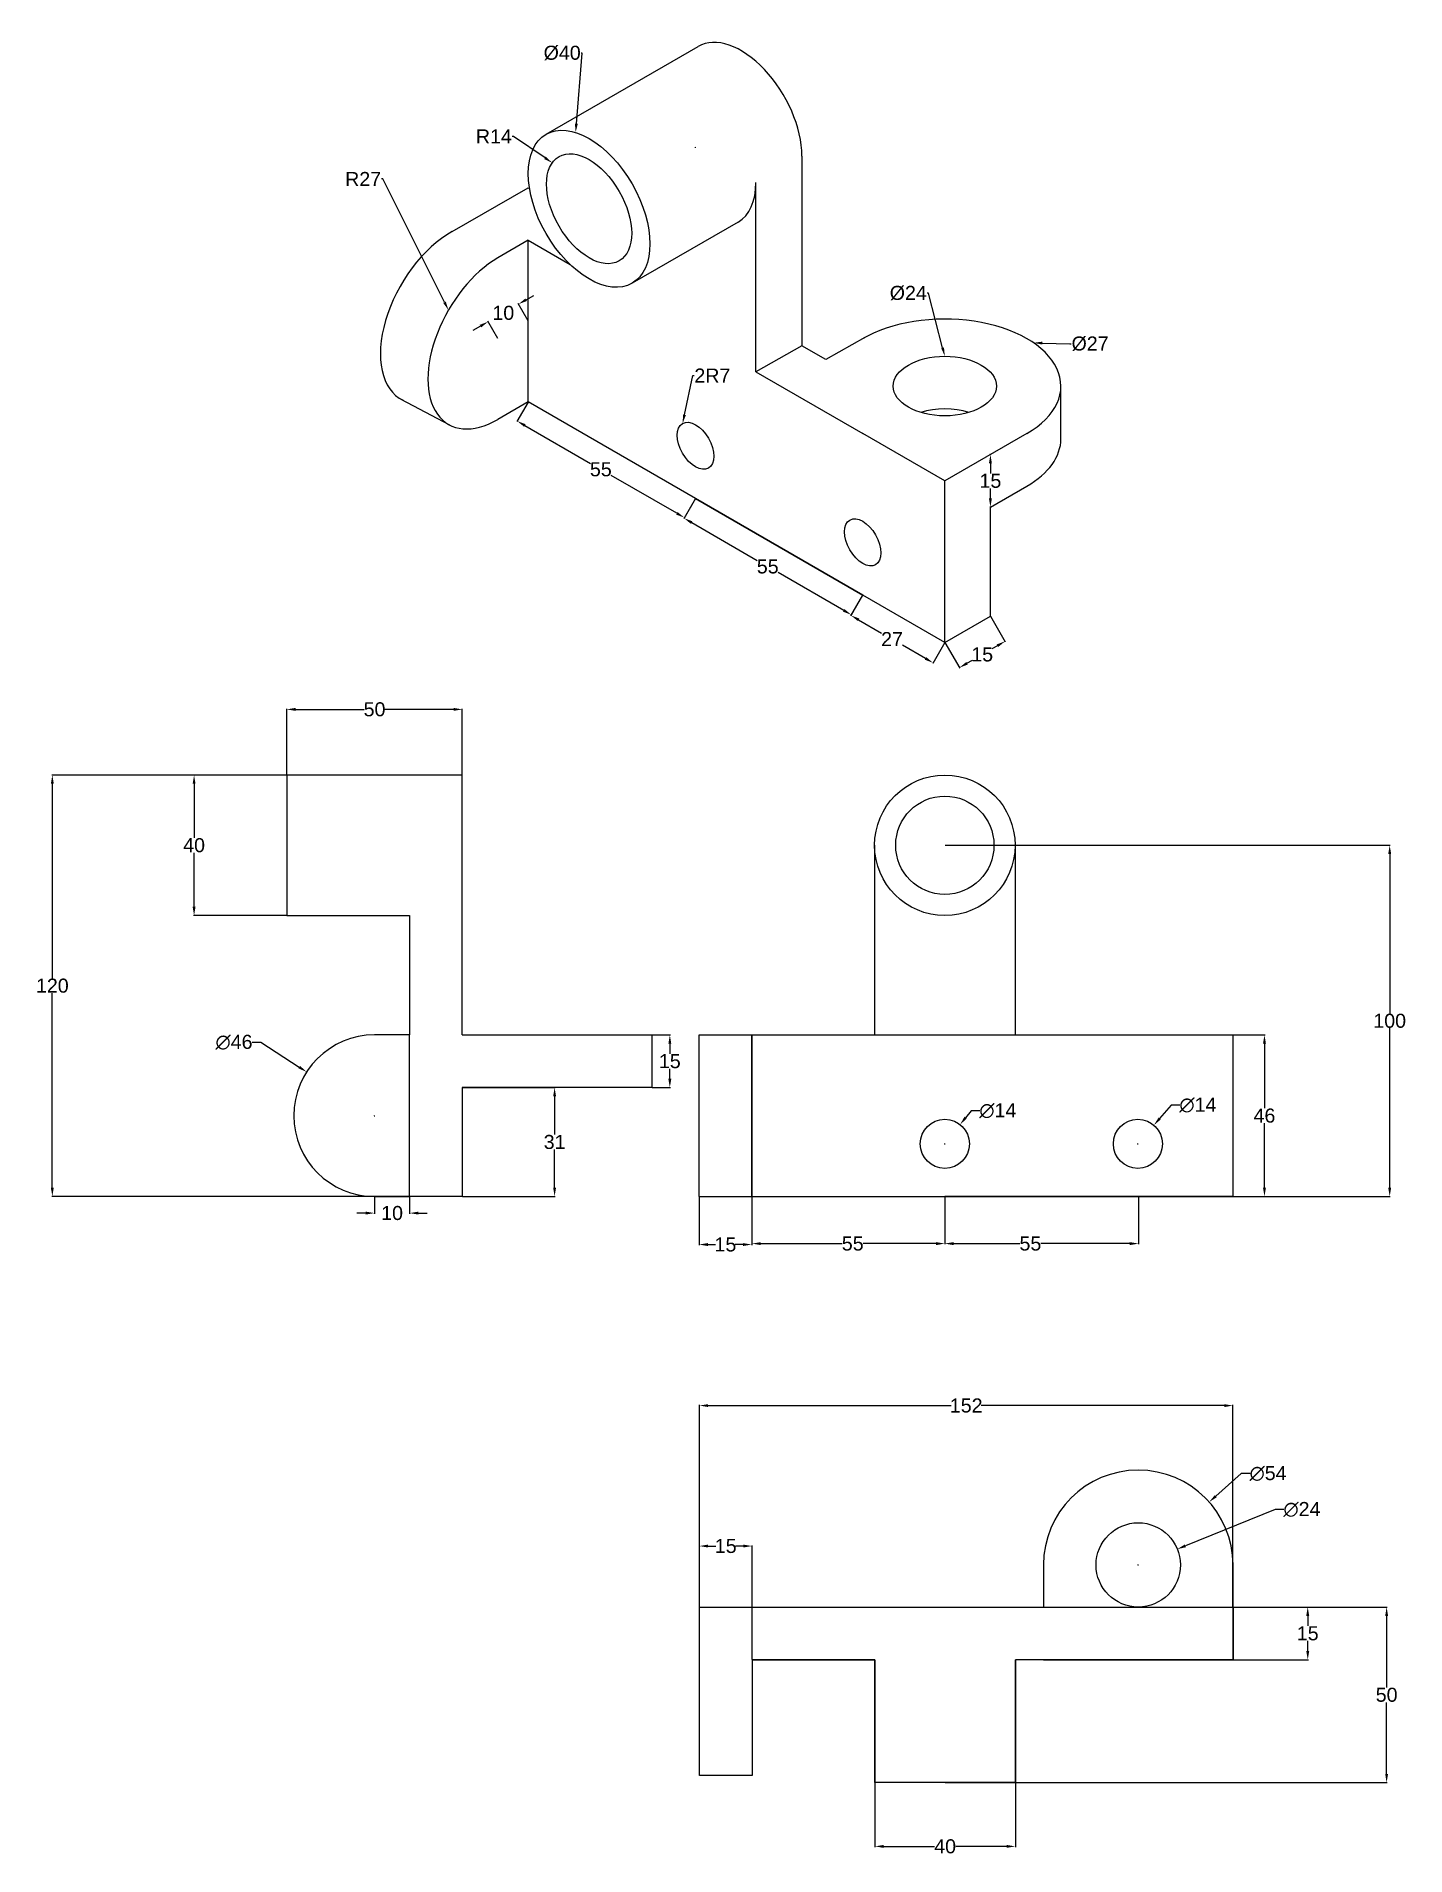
# Model space of a CAD drawing. Header units: millimetres. Extents: x -254 to 136, y 214 to 732.
import ezdxf
from ezdxf import colors
from ezdxf.entities.mleader import LeaderData, LeaderLine
from ezdxf.math import Vec2, Vec3

# ---------------------------------------------------------------- set-up
doc = ezdxf.new("R2010")
doc.units = ezdxf.units.MM
doc.header["$MEASUREMENT"] = 0
doc.styles.get("Standard").update_dxf_attribs({"font": 'arial.ttf'})
doc.dimstyles.get("Standard").update_dxf_attribs({"dimtxt": 4, "dimasz": 2.5, "dimexe": 0.18, "dimexo": 0.0625, "dimgap": 0.09, "dimtad": 0, "dimtih": 1, "dimtoh": 1, "dimdec": 4, "dimdsep": 46, "dimtxsty": 'Standard', "dimcen": 0.09, "dimadec": 0, "dimazin": 0, "dimtfac": 1, "dimtdec": 4, "dimtofl": 0, "dimtmove": 0, "dimatfit": 3, "dimfxl": 1, "dimtolj": 1, "dimtzin": 0, "dimarcsym": 0})

# ---------------------------------------------------------------- blocks, each defined once
blk = doc.blocks.new('*D1')
at = {"color": 0, "lineweight": -2, "transparency": 16777216}
for p, q in [((86.59, 447.41), (95.75, 447.41)), ((95.57, 444.91), (95.57, 426.54)), ((95.57, 403.91), (95.57, 422.28)), ((86.59, 401.41), (95.75, 401.41))]:
    blk.add_line(p, q, dxfattribs=at)
at = {"color": 0, "transparency": 16777216}
for points in [[(95.16, 444.91), (95.99, 444.91), (95.57, 447.41)], [(95.16, 403.91), (95.99, 403.91), (95.57, 401.41)]]:
    blk.add_solid(points, dxfattribs=at)
at = {"layer": 'Defpoints', "color": 0, "transparency": 16777216}
for p in [(86.52, 447.41), (95.57, 447.41), (86.52, 401.41)]:
    blk.add_point(p, dxfattribs=at)
at = {"color": 0, "lineweight": 25, "transparency": 16777216, "insert": (95.57, 424.41), "char_height": 4, "attachment_point": 5}
blk.add_mtext('\\A1;46', dxfattribs=at)
blk = doc.blocks.new('*D2')
at = {"color": 0, "lineweight": -2, "transparency": 16777216}
for p, q in [((-78.86, 447.41), (-73.63, 447.41)), ((-73.81, 444.91), (-73.81, 442.04)), ((-73.81, 434.91), (-73.81, 437.78)), ((-78.86, 432.41), (-73.63, 432.41))]:
    blk.add_line(p, q, dxfattribs=at)
at = {"color": 0, "transparency": 16777216}
for points in [[(-74.22, 444.91), (-73.39, 444.91), (-73.81, 447.41)], [(-74.22, 434.91), (-73.39, 434.91), (-73.81, 432.41)]]:
    blk.add_solid(points, dxfattribs=at)
at = {"layer": 'Defpoints', "color": 0, "transparency": 16777216}
for p in [(-78.92, 447.41), (-78.92, 432.41), (-73.81, 432.41)]:
    blk.add_point(p, dxfattribs=at)
at = {"color": 0, "lineweight": 25, "transparency": 16777216, "insert": (-73.81, 439.91), "char_height": 4, "attachment_point": 5}
blk.add_mtext('\\A1;15', dxfattribs=at)
blk = doc.blocks.new('*D3')
at = {"color": 0, "lineweight": -2, "transparency": 16777216}
for p, q in [((-65.48, 401.35), (-65.48, 387.53)), ((-50.48, 401.35), (-50.48, 387.53)), ((-62.98, 387.71), (-60.76, 387.71)), ((-52.98, 387.71), (-55.19, 387.71))]:
    blk.add_line(p, q, dxfattribs=at)
at = {"color": 0, "transparency": 16777216}
for points in [[(-62.98, 388.13), (-62.98, 387.3), (-65.48, 387.71)], [(-52.98, 388.13), (-52.98, 387.3), (-50.48, 387.71)]]:
    blk.add_solid(points, dxfattribs=at)
at = {"layer": 'Defpoints', "color": 0, "transparency": 16777216}
for p in [(-65.48, 401.41), (-50.48, 401.41), (-50.48, 387.71)]:
    blk.add_point(p, dxfattribs=at)
at = {"color": 0, "lineweight": 25, "transparency": 16777216, "insert": (-57.98, 387.71), "char_height": 4, "attachment_point": 5}
blk.add_mtext('\\A1;15', dxfattribs=at)
blk = doc.blocks.new('*D4')
at = {"color": 0, "lineweight": -2, "transparency": 16777216}
for p, q in [((-50.42, 401.35), (-50.42, 387.8)), ((4.52, 401.35), (4.52, 387.8)), ((-47.92, 387.98), (-24.68, 387.98)), ((2.02, 387.98), (-18.74, 387.98))]:
    blk.add_line(p, q, dxfattribs=at)
at = {"color": 0, "transparency": 16777216}
for points in [[(-47.92, 388.4), (-47.92, 387.56), (-50.42, 387.98)], [(2.02, 388.4), (2.02, 387.56), (4.52, 387.98)]]:
    blk.add_solid(points, dxfattribs=at)
at = {"layer": 'Defpoints', "color": 0, "transparency": 16777216}
for p in [(-50.42, 401.41), (4.52, 401.41), (4.52, 387.98)]:
    blk.add_point(p, dxfattribs=at)
at = {"color": 0, "lineweight": 25, "transparency": 16777216, "insert": (-21.71, 387.98), "char_height": 4, "attachment_point": 5}
blk.add_mtext('\\A1;55', dxfattribs=at)
blk = doc.blocks.new('*D5')
at = {"color": 0, "lineweight": -2, "transparency": 16777216}
for p, q in [((4.52, 401.35), (4.52, 387.8)), ((59.71, 401.35), (59.71, 387.8)), ((7.02, 387.98), (25.93, 387.98)), ((57.21, 387.98), (31.87, 387.98))]:
    blk.add_line(p, q, dxfattribs=at)
at = {"color": 0, "transparency": 16777216}
for points in [[(7.02, 388.4), (7.02, 387.56), (4.52, 387.98)], [(57.21, 388.4), (57.21, 387.56), (59.71, 387.98)]]:
    blk.add_solid(points, dxfattribs=at)
at = {"layer": 'Defpoints', "color": 0, "transparency": 16777216}
for p in [(4.52, 401.41), (59.71, 401.41), (59.71, 387.98)]:
    blk.add_point(p, dxfattribs=at)
at = {"color": 0, "lineweight": 25, "transparency": 16777216, "insert": (28.9, 387.98), "char_height": 4, "attachment_point": 5}
blk.add_mtext('\\A1;55', dxfattribs=at)
blk = doc.blocks.new('*D7')
at = {"color": 0, "lineweight": -2, "transparency": 16777216}
for p, q in [((32.68, 284.49), (108.08, 284.49)), ((107.9, 281.99), (107.9, 279.12)), ((107.9, 271.99), (107.9, 274.86)), ((32.68, 269.49), (108.08, 269.49))]:
    blk.add_line(p, q, dxfattribs=at)
at = {"color": 0, "transparency": 16777216}
for points in [[(107.48, 281.99), (108.32, 281.99), (107.9, 284.49)], [(107.48, 271.99), (108.32, 271.99), (107.9, 269.49)]]:
    blk.add_solid(points, dxfattribs=at)
at = {"layer": 'Defpoints', "color": 0, "transparency": 16777216}
for p in [(32.61, 284.49), (32.61, 269.49), (107.9, 269.49)]:
    blk.add_point(p, dxfattribs=at)
at = {"color": 0, "lineweight": 25, "transparency": 16777216, "insert": (107.9, 276.99), "char_height": 4, "attachment_point": 5}
blk.add_mtext('\\A1;15', dxfattribs=at)
blk = doc.blocks.new('*D8')
at = {"color": 0, "lineweight": -2, "transparency": 16777216}
for p, q in [((-65.39, 269.55), (-65.39, 302.04)), ((-62.89, 301.86), (-60.67, 301.86)), ((-52.89, 301.86), (-55.1, 301.86)), ((-50.39, 269.55), (-50.39, 302.04))]:
    blk.add_line(p, q, dxfattribs=at)
at = {"color": 0, "transparency": 16777216}
for points in [[(-62.89, 302.27), (-62.89, 301.44), (-65.39, 301.86)], [(-52.89, 302.27), (-52.89, 301.44), (-50.39, 301.86)]]:
    blk.add_solid(points, dxfattribs=at)
at = {"layer": 'Defpoints', "color": 0, "transparency": 16777216}
for p in [(-65.39, 301.86), (-65.39, 269.49), (-50.39, 269.49)]:
    blk.add_point(p, dxfattribs=at)
at = {"color": 0, "lineweight": 25, "transparency": 16777216, "insert": (-57.89, 301.86), "char_height": 4, "attachment_point": 5}
blk.add_mtext('\\A1;15', dxfattribs=at)
blk = doc.blocks.new('*D9')
at = {"color": 0, "lineweight": -2, "transparency": 16777216}
for p, q in [((-15.39, 269.43), (-15.39, 216.16)), ((24.61, 269.43), (24.61, 216.16)), ((-12.89, 216.34), (1.59, 216.34)), ((22.11, 216.34), (7.64, 216.34))]:
    blk.add_line(p, q, dxfattribs=at)
at = {"color": 0, "transparency": 16777216}
for points in [[(-12.89, 216.76), (-12.89, 215.92), (-15.39, 216.34)], [(22.11, 216.76), (22.11, 215.92), (24.61, 216.34)]]:
    blk.add_solid(points, dxfattribs=at)
at = {"layer": 'Defpoints', "color": 0, "transparency": 16777216}
for p in [(-15.39, 269.49), (24.61, 269.49), (24.61, 216.34)]:
    blk.add_point(p, dxfattribs=at)
at = {"color": 0, "lineweight": 25, "transparency": 16777216, "insert": (4.61, 216.34), "char_height": 4, "attachment_point": 5}
blk.add_mtext('\\A1;40', dxfattribs=at)
blk = doc.blocks.new('*D10')
at = {"color": 0, "lineweight": -2, "transparency": 16777216}
for p, q in [((4.59, 501.41), (131.42, 501.41)), ((131.24, 498.91), (131.24, 453.54)), ((131.24, 403.91), (131.24, 449.28)), ((4.59, 401.41), (131.42, 401.41))]:
    blk.add_line(p, q, dxfattribs=at)
at = {"color": 0, "transparency": 16777216}
for points in [[(130.82, 498.91), (131.66, 498.91), (131.24, 501.41)], [(130.82, 403.91), (131.66, 403.91), (131.24, 401.41)]]:
    blk.add_solid(points, dxfattribs=at)
at = {"layer": 'Defpoints', "color": 0, "transparency": 16777216}
for p in [(4.52, 501.41), (4.52, 401.41), (131.24, 401.41)]:
    blk.add_point(p, dxfattribs=at)
at = {"color": 0, "lineweight": 25, "transparency": 16777216, "insert": (131.24, 451.41), "char_height": 4, "attachment_point": 5}
blk.add_mtext('\\A1;100', dxfattribs=at)
blk = doc.blocks.new('*D11')
at = {"color": 0, "lineweight": -2, "transparency": 16777216}
for p, q in [((-157.92, 401.35), (-157.92, 396.49)), ((-147.92, 401.35), (-147.92, 396.49)), ((-160.42, 396.67), (-162.92, 396.67)), ((-145.42, 396.67), (-142.92, 396.67))]:
    blk.add_line(p, q, dxfattribs=at)
at = {"color": 0, "transparency": 16777216}
for points in [[(-160.42, 397.08), (-160.42, 396.25), (-157.92, 396.67)], [(-145.42, 397.08), (-145.42, 396.25), (-147.92, 396.67)]]:
    blk.add_solid(points, dxfattribs=at)
at = {"layer": 'Defpoints', "color": 0, "transparency": 16777216}
for p in [(-157.92, 401.41), (-147.92, 401.41), (-157.92, 396.67)]:
    blk.add_point(p, dxfattribs=at)
at = {"color": 0, "lineweight": 25, "transparency": 16777216, "insert": (-152.92, 396.67), "char_height": 4, "attachment_point": 5}
blk.add_mtext('\\A1;10', dxfattribs=at)
blk = doc.blocks.new('*D12')
at = {"color": 0, "lineweight": -2, "transparency": 16777216}
for p, q in [((-192.82, 445.3), (-190.32, 445.3)), ((-190.32, 445.3), (-179.35, 438.22)), ((-158.01, 424.41), (-157.83, 424.41)), ((-157.92, 424.32), (-157.92, 424.5))]:
    blk.add_line(p, q, dxfattribs=at)
at = {"color": 0, "transparency": 16777216}
blk.add_solid([(-179.13, 438.57), (-179.58, 437.87), (-177.25, 436.87)], dxfattribs=at)
at = {"layer": 'Defpoints', "color": 0, "transparency": 16777216}
for p in [(-177.25, 436.87), (-138.59, 411.95)]:
    blk.add_point(p, dxfattribs=at)
at = {"color": 0, "lineweight": 25, "transparency": 16777216, "insert": (-197.95, 445.3), "char_height": 4, "attachment_point": 5}
blk.add_mtext('\\A1;∅46', dxfattribs=at)
blk = doc.blocks.new('*D13')
at = {"color": 0, "lineweight": -2, "transparency": 16777216}
for p, q in [((12, 425.8), (10.44, 423.84)), ((14.5, 425.8), (12, 425.8)), ((4.43, 416.41), (4.61, 416.41)), ((4.52, 416.32), (4.52, 416.5))]:
    blk.add_line(p, q, dxfattribs=at)
at = {"color": 0, "transparency": 16777216}
blk.add_solid([(10.12, 424.1), (10.77, 423.58), (8.88, 421.88)], dxfattribs=at)
at = {"layer": 'Defpoints', "color": 0, "transparency": 16777216}
for p in [(8.88, 421.88), (0.16, 410.93)]:
    blk.add_point(p, dxfattribs=at)
at = {"color": 0, "lineweight": 25, "transparency": 16777216, "insert": (19.62, 425.8), "char_height": 4, "attachment_point": 5}
blk.add_mtext('\\A1;∅14', dxfattribs=at)
blk = doc.blocks.new('*D14')
at = {"color": 0, "lineweight": -2, "transparency": 16777216}
for p, q in [((68.99, 427.4), (65.72, 423.61)), ((71.49, 427.4), (68.99, 427.4)), ((59.43, 416.41), (59.61, 416.41)), ((59.52, 416.32), (59.52, 416.5))]:
    blk.add_line(p, q, dxfattribs=at)
at = {"color": 0, "transparency": 16777216}
blk.add_solid([(65.41, 423.88), (66.04, 423.33), (64.09, 421.71)], dxfattribs=at)
at = {"layer": 'Defpoints', "color": 0, "transparency": 16777216}
for p in [(64.09, 421.71), (54.96, 411.1)]:
    blk.add_point(p, dxfattribs=at)
at = {"color": 0, "lineweight": 25, "transparency": 16777216, "insert": (76.61, 427.4), "char_height": 4, "attachment_point": 5}
blk.add_mtext('\\A1;∅14', dxfattribs=at)
blk = doc.blocks.new('*D15')
at = {"color": 0, "lineweight": -2, "transparency": 16777216}
for p, q in [((88.98, 322.5), (81.7, 316.05)), ((91.48, 322.5), (88.98, 322.5)), ((59.52, 296.49), (59.7, 296.49)), ((59.61, 296.4), (59.61, 296.58))]:
    blk.add_line(p, q, dxfattribs=at)
at = {"color": 0, "transparency": 16777216}
blk.add_solid([(81.42, 316.36), (81.97, 315.74), (79.82, 314.39)], dxfattribs=at)
at = {"layer": 'Defpoints', "color": 0, "transparency": 16777216}
for p in [(79.82, 314.39), (39.4, 278.58)]:
    blk.add_point(p, dxfattribs=at)
at = {"color": 0, "lineweight": 25, "transparency": 16777216, "insert": (96.6, 322.5), "char_height": 4, "attachment_point": 5}
blk.add_mtext('\\A1;∅54', dxfattribs=at)
blk = doc.blocks.new('*D16')
at = {"color": 0, "lineweight": -2, "transparency": 16777216}
for p, q in [((98.63, 312.27), (73.06, 301.93)), ((101.13, 312.27), (98.63, 312.27)), ((59.52, 296.49), (59.7, 296.49)), ((59.61, 296.4), (59.61, 296.58))]:
    blk.add_line(p, q, dxfattribs=at)
at = {"color": 0, "transparency": 16777216}
blk.add_solid([(72.9, 302.31), (73.21, 301.54), (70.74, 300.99)], dxfattribs=at)
at = {"layer": 'Defpoints', "color": 0, "transparency": 16777216}
for p in [(70.74, 300.99), (48.49, 291.99)]:
    blk.add_point(p, dxfattribs=at)
at = {"color": 0, "lineweight": 25, "transparency": 16777216, "insert": (106.25, 312.27), "char_height": 4, "attachment_point": 5}
blk.add_mtext('\\A1;∅24', dxfattribs=at)
blk = doc.blocks.new('*D17')
at = {"color": 0, "lineweight": -2, "transparency": 16777216}
for p, q in [((17.55, 566.61), (21.75, 559.32)), ((4.56, 559.11), (8.76, 551.82)), ((19.5, 558.22), (17.95, 557.33)), ((10.84, 553.22), (12.39, 554.12))]:
    blk.add_line(p, q, dxfattribs=at)
at = {"color": 0, "transparency": 16777216}
for points in [[(19.29, 558.59), (19.71, 557.86), (21.66, 559.47)], [(10.63, 553.59), (11.05, 552.86), (8.67, 551.97)]]:
    blk.add_solid(points, dxfattribs=at)
at = {"layer": 'Defpoints', "color": 0, "transparency": 16777216}
for p in [(17.51, 566.66), (21.66, 559.47), (4.52, 559.16)]:
    blk.add_point(p, dxfattribs=at)
at = {"color": 0, "lineweight": 25, "transparency": 16777216, "insert": (15.17, 555.72), "char_height": 4, "attachment_point": 5}
blk.add_mtext('\\A1;15', dxfattribs=at)
blk = doc.blocks.new('*D18')
at = {"color": 0, "lineweight": -2, "transparency": 16777216}
for p, q in [((-18.89, 572.61), (-22.3, 566.71)), ((-20.04, 565.61), (-13.5, 561.84)), ((-0.99, 554.61), (-7.53, 558.39)), ((4.49, 559.11), (1.09, 553.21))]:
    blk.add_line(p, q, dxfattribs=at)
at = {"color": 0, "transparency": 16777216}
for points in [[(-19.83, 565.97), (-20.25, 565.25), (-22.21, 566.86)], [(-0.78, 554.97), (-1.2, 554.25), (1.18, 553.36)]]:
    blk.add_solid(points, dxfattribs=at)
at = {"layer": 'Defpoints', "color": 0, "transparency": 16777216}
for p in [(-18.86, 572.66), (-22.21, 566.86), (4.52, 559.16)]:
    blk.add_point(p, dxfattribs=at)
at = {"color": 0, "lineweight": 25, "transparency": 16777216, "insert": (-10.51, 560.11), "char_height": 4, "attachment_point": 5}
blk.add_mtext('\\A1;27', dxfattribs=at)
blk = doc.blocks.new('*D19')
at = {"color": 0, "lineweight": -2, "transparency": 16777216}
for p, q in [((-66.52, 600.11), (-69.83, 594.38)), ((-67.57, 593.28), (-48.89, 582.5)), ((-24.27, 568.28), (-42.95, 579.07)), ((-18.89, 572.61), (-22.2, 566.88))]:
    blk.add_line(p, q, dxfattribs=at)
at = {"color": 0, "transparency": 16777216}
for points in [[(-67.36, 593.65), (-67.78, 592.92), (-69.74, 594.53)], [(-24.06, 568.65), (-24.48, 567.92), (-22.11, 567.03)]]:
    blk.add_solid(points, dxfattribs=at)
at = {"layer": 'Defpoints', "color": 0, "transparency": 16777216}
for p in [(-66.49, 600.16), (-69.74, 594.53), (-18.86, 572.66)]:
    blk.add_point(p, dxfattribs=at)
at = {"color": 0, "lineweight": 25, "transparency": 16777216, "insert": (-45.92, 580.78), "char_height": 4, "attachment_point": 5}
blk.add_mtext('\\A1;55', dxfattribs=at)
blk = doc.blocks.new('*D20')
at = {"color": 0, "lineweight": -2, "transparency": 16777216}
for p, q in [((-114.15, 627.61), (-117.37, 622.03)), ((-115.12, 620.94), (-96.43, 610.15)), ((-71.81, 595.94), (-90.49, 606.72)), ((-66.52, 600.11), (-69.74, 594.53))]:
    blk.add_line(p, q, dxfattribs=at)
at = {"color": 0, "transparency": 16777216}
for points in [[(-114.91, 621.3), (-115.32, 620.58), (-117.28, 622.19)], [(-71.61, 596.3), (-72.02, 595.58), (-69.65, 594.69)]]:
    blk.add_solid(points, dxfattribs=at)
at = {"layer": 'Defpoints', "color": 0, "transparency": 16777216}
for p in [(-114.12, 627.66), (-66.49, 600.16), (-69.65, 594.69)]:
    blk.add_point(p, dxfattribs=at)
at = {"color": 0, "lineweight": 25, "transparency": 16777216, "insert": (-93.46, 608.44), "char_height": 4, "attachment_point": 5}
blk.add_mtext('\\A1;55', dxfattribs=at)
blk = doc.blocks.new('*D21')
at = {"color": 0, "lineweight": -2, "transparency": 16777216}
for p, q in [((-114.74, 656.74), (-112.58, 657.99)), ((-114.15, 650.71), (-117, 655.64)), ((-127.73, 649.24), (-129.9, 647.99)), ((-122.81, 645.71), (-125.66, 650.64))]:
    blk.add_line(p, q, dxfattribs=at)
at = {"color": 0, "transparency": 16777216}
for points in [[(-114.95, 657.1), (-114.54, 656.38), (-116.91, 655.49)], [(-127.94, 649.6), (-127.53, 648.88), (-125.57, 650.49)]]:
    blk.add_solid(points, dxfattribs=at)
at = {"layer": 'Defpoints', "color": 0, "transparency": 16777216}
for p in [(-116.91, 655.49), (-114.12, 650.66), (-122.78, 645.66)]:
    blk.add_point(p, dxfattribs=at)
at = {"color": 0, "lineweight": 25, "transparency": 16777216, "insert": (-121.24, 652.99), "char_height": 4, "attachment_point": 5}
blk.add_mtext('\\A1;10', dxfattribs=at)
blk = doc.blocks.new('*D22')
at = {"color": 0, "lineweight": -2, "transparency": 16777216}
for p, q in [((17.45, 612.66), (17.33, 612.66)), ((17.51, 610.16), (17.51, 607.29)), ((17.51, 600.16), (17.51, 603.03)), ((17.45, 597.66), (17.33, 597.66))]:
    blk.add_line(p, q, dxfattribs=at)
at = {"color": 0, "transparency": 16777216}
for points in [[(17.1, 610.16), (17.93, 610.16), (17.51, 612.66)], [(17.1, 600.16), (17.93, 600.16), (17.51, 597.66)]]:
    blk.add_solid(points, dxfattribs=at)
at = {"layer": 'Defpoints', "color": 0, "transparency": 16777216}
for p in [(17.51, 612.66), (17.51, 597.66), (17.51, 597.66)]:
    blk.add_point(p, dxfattribs=at)
at = {"color": 0, "lineweight": 25, "transparency": 16777216, "insert": (17.51, 605.16), "char_height": 4, "attachment_point": 5}
blk.add_mtext('\\A1;15', dxfattribs=at)
blk = doc.blocks.new('*D23')
at = {"color": 0, "lineweight": -2, "transparency": 16777216}
for p, q in [((-182.98, 521.41), (-209.5, 521.41)), ((-209.32, 518.91), (-209.32, 503.54)), ((-209.32, 483.91), (-209.32, 499.28)), ((-182.98, 481.41), (-209.5, 481.41))]:
    blk.add_line(p, q, dxfattribs=at)
at = {"color": 0, "transparency": 16777216}
for points in [[(-209.74, 518.91), (-208.91, 518.91), (-209.32, 521.41)], [(-209.74, 483.91), (-208.91, 483.91), (-209.32, 481.41)]]:
    blk.add_solid(points, dxfattribs=at)
at = {"layer": 'Defpoints', "color": 0, "transparency": 16777216}
for p in [(-182.92, 521.41), (-209.32, 481.41), (-182.92, 481.41)]:
    blk.add_point(p, dxfattribs=at)
at = {"color": 0, "lineweight": 25, "transparency": 16777216, "insert": (-209.32, 501.41), "char_height": 4, "attachment_point": 5}
blk.add_mtext('\\A1;40', dxfattribs=at)
blk = doc.blocks.new('*D24')
at = {"color": 0, "lineweight": -2, "transparency": 16777216}
for p, q in [((-182.92, 521.47), (-182.92, 540.28)), ((-180.42, 540.1), (-160.87, 540.1)), ((-135.42, 540.1), (-154.97, 540.1)), ((-132.92, 521.47), (-132.92, 540.28))]:
    blk.add_line(p, q, dxfattribs=at)
at = {"color": 0, "transparency": 16777216}
for points in [[(-180.42, 540.52), (-180.42, 539.68), (-182.92, 540.1)], [(-135.42, 540.52), (-135.42, 539.68), (-132.92, 540.1)]]:
    blk.add_solid(points, dxfattribs=at)
at = {"layer": 'Defpoints', "color": 0, "transparency": 16777216}
for p in [(-132.92, 540.1), (-182.92, 521.41), (-132.92, 521.41)]:
    blk.add_point(p, dxfattribs=at)
at = {"color": 0, "lineweight": 25, "transparency": 16777216, "insert": (-157.92, 540.1), "char_height": 4, "attachment_point": 5}
blk.add_mtext('\\A1;50', dxfattribs=at)
blk = doc.blocks.new('*D25')
at = {"color": 0, "lineweight": -2, "transparency": 16777216}
for p, q in [((-132.98, 521.41), (-249.88, 521.41)), ((-249.7, 518.91), (-249.7, 463.54)), ((-249.7, 403.91), (-249.7, 459.28)), ((-132.98, 401.41), (-249.88, 401.41))]:
    blk.add_line(p, q, dxfattribs=at)
at = {"color": 0, "transparency": 16777216}
for points in [[(-250.12, 518.91), (-249.29, 518.91), (-249.7, 521.41)], [(-250.12, 403.91), (-249.29, 403.91), (-249.7, 401.41)]]:
    blk.add_solid(points, dxfattribs=at)
at = {"layer": 'Defpoints', "color": 0, "transparency": 16777216}
for p in [(-132.92, 521.41), (-249.7, 401.41), (-132.92, 401.41)]:
    blk.add_point(p, dxfattribs=at)
at = {"color": 0, "lineweight": 25, "transparency": 16777216, "insert": (-249.7, 461.41), "char_height": 4, "attachment_point": 5}
blk.add_mtext('\\A1;120', dxfattribs=at)
blk = doc.blocks.new('*D26')
at = {"color": 0, "lineweight": -2, "transparency": 16777216}
for p, q in [((-132.86, 432.41), (-106.45, 432.41)), ((-106.63, 429.91), (-106.63, 419.04)), ((-106.63, 403.91), (-106.63, 414.77)), ((-132.86, 401.41), (-106.45, 401.41))]:
    blk.add_line(p, q, dxfattribs=at)
at = {"color": 0, "transparency": 16777216}
for points in [[(-107.04, 429.91), (-106.21, 429.91), (-106.63, 432.41)], [(-107.04, 403.91), (-106.21, 403.91), (-106.63, 401.41)]]:
    blk.add_solid(points, dxfattribs=at)
at = {"layer": 'Defpoints', "color": 0, "transparency": 16777216}
for p in [(-132.92, 432.41), (-132.92, 401.41), (-106.63, 401.41)]:
    blk.add_point(p, dxfattribs=at)
at = {"color": 0, "lineweight": 25, "transparency": 16777216, "insert": (-106.63, 416.91), "char_height": 4, "attachment_point": 5}
blk.add_mtext('\\A1;31', dxfattribs=at)
blk = doc.blocks.new('*D27')
at = {"color": 0, "lineweight": -2, "transparency": 16777216}
for p, q in [((24.68, 284.49), (130.55, 284.49)), ((130.37, 281.99), (130.37, 261.62)), ((130.37, 236.99), (130.37, 257.36)), ((24.68, 234.49), (130.55, 234.49))]:
    blk.add_line(p, q, dxfattribs=at)
at = {"color": 0, "transparency": 16777216}
for points in [[(129.96, 281.99), (130.79, 281.99), (130.37, 284.49)], [(129.96, 236.99), (130.79, 236.99), (130.37, 234.49)]]:
    blk.add_solid(points, dxfattribs=at)
at = {"layer": 'Defpoints', "color": 0, "transparency": 16777216}
for p in [(24.61, 284.49), (24.61, 234.49), (130.37, 234.49)]:
    blk.add_point(p, dxfattribs=at)
at = {"color": 0, "lineweight": 25, "transparency": 16777216, "insert": (130.37, 259.49), "char_height": 4, "attachment_point": 5}
blk.add_mtext('\\A1;50', dxfattribs=at)
blk = doc.blocks.new('*D28')
at = {"color": 0, "lineweight": -2, "transparency": 16777216}
for p, q in [((-65.39, 284.55), (-65.39, 342.04)), ((86.61, 284.55), (86.61, 342.04)), ((-62.89, 341.86), (6.31, 341.86)), ((84.11, 341.86), (14.91, 341.86))]:
    blk.add_line(p, q, dxfattribs=at)
at = {"color": 0, "transparency": 16777216}
for points in [[(-62.89, 342.27), (-62.89, 341.44), (-65.39, 341.86)], [(84.11, 342.27), (84.11, 341.44), (86.61, 341.86)]]:
    blk.add_solid(points, dxfattribs=at)
at = {"layer": 'Defpoints', "color": 0, "transparency": 16777216}
for p in [(86.61, 341.86), (-65.39, 284.49), (86.61, 284.49)]:
    blk.add_point(p, dxfattribs=at)
at = {"color": 0, "lineweight": 25, "transparency": 16777216, "insert": (10.61, 341.86), "char_height": 4, "attachment_point": 5}
blk.add_mtext('\\A1;152', dxfattribs=at)

msp = doc.modelspace()

# ---------------------------------------------------------------- linework, layer by layer
for p, q in [((-109.04786, 703.87266), (-65.74659, 728.87266)), ((-66.60959, 700.09014), (-66.48952, 700.15946)), ((-66.48952, 700.02082), (-66.48952, 700.15946)), ((-36.17864, 697.65946), (-36.17864, 643.65946)), ((-49.28908, 636.22877), (-49.28908, 690.09014)), ((-135.78638, 676.13373), (-114.13574, 688.63373)), ((-114.13574, 688.63373), (-113.76489, 688.41962)), ((-54.36214, 678.87693), (-84.55297, 661.44625)), ((-114.12092, 673.65946), (-122.78118, 668.65946)), ((-114.12092, 627.65946), (-114.12092, 673.65946)), ((-114.12092, 673.65946), (-102.20874, 666.78196)), ((-36.17864, 643.65946), (-49.28908, 636.22877)), ((-29.33482, 639.70818), (-36.17864, 643.65946)), ((-18.24077, 646.00672), (-29.33482, 639.70818)), ((-49.28908, 636.22877), (-18.85813, 618.65946)), ((37.59267, 617.15946), (37.59267, 632.15946)), ((-150.40442, 628.43879), (-136.57071, 621.10093)), ((-114.12092, 627.65946), (-122.78118, 622.65946)), ((-66.48952, 600.15946), (-114.12092, 627.65946)), ((4.52456, 605.15946), (-18.85813, 618.65946)), ((4.52456, 605.15946), (-18.85813, 618.65946)), ((27.90724, 618.65946), (4.52456, 605.15946)), ((4.52456, 559.15946), (4.52456, 605.15946)), ((17.51494, 597.65946), (27.90724, 603.65946)), ((-18.85813, 572.65946), (-66.48952, 600.15946)), ((-66.48952, 600.15946), (-18.85813, 572.65946)), ((17.51494, 566.65946), (17.51494, 597.65946)), ((4.52456, 559.15946), (-18.85813, 572.65946)), ((4.52456, 559.15946), (17.51494, 566.65946)), ((-132.9188, 521.4077), (-182.9188, 521.4077)), ((-182.9188, 521.4077), (-182.9188, 481.4077)), ((-132.9188, 447.4077), (-132.9188, 521.4077)), ((-15.47544, 501.4077), (-15.47544, 447.4077)), ((24.52456, 501.4077), (24.52456, 447.4077)), ((-182.9188, 481.4077), (-147.9188, 481.4077)), ((-147.9188, 481.4077), (-147.9188, 447.4077)), ((-147.9188, 447.4077), (-157.9188, 447.4077)), ((-147.9188, 401.4077), (-147.9188, 447.4077)), ((-132.9188, 447.4077), (-78.9188, 447.4077)), ((-78.9188, 447.4077), (-78.9188, 432.4077)), ((-65.47544, 401.4077), (-65.47544, 447.4077)), ((-65.47544, 447.4077), (-50.47544, 447.4077)), ((-50.47544, 447.4077), (-50.47544, 401.4077)), ((-50.47544, 401.4077), (-50.47544, 447.4077)), ((-50.47544, 447.4077), (86.52456, 447.4077)), ((86.52456, 447.4077), (86.52456, 401.4077)), ((-132.9188, 432.4077), (-132.9188, 401.4077)), ((-78.9188, 432.4077), (-132.9188, 432.4077)), ((-157.9188, 401.4077), (-147.9188, 401.4077)), ((-132.9188, 401.4077), (-147.9188, 401.4077)), ((-65.47544, 401.4077), (86.52456, 401.4077)), ((24.52456, 401.4077), (4.52456, 401.4077)), ((32.89825, 401.4077), (24.52456, 401.4077)), ((86.52456, 401.4077), (32.89825, 401.4077)), ((32.61456, 296.48823), (32.61456, 284.48823)), ((86.61456, 269.48823), (86.61456, 296.48823)), ((-65.38544, 236.48823), (-65.38544, 284.48823)), ((-65.38544, 284.48823), (-50.38544, 284.48823)), ((-50.38544, 284.48823), (32.61456, 284.48823)), ((86.61456, 284.48823), (86.61456, 269.48823)), ((-15.38544, 269.48823), (-50.38544, 269.48823)), ((-50.38544, 269.48823), (-50.38544, 236.48823)), ((-50.38544, 269.48823), (-15.38544, 269.48823)), ((-15.38544, 234.48823), (-15.38544, 269.48823)), ((59.61456, 269.48823), (24.61456, 269.48823)), ((24.61456, 234.48823), (24.61456, 269.48823)), ((86.61456, 269.48823), (59.61456, 269.48823)), ((-50.38544, 236.48823), (-65.38544, 236.48823)), ((4.61456, 234.48823), (-15.38544, 234.48823)), ((4.61456, 234.48823), (24.61456, 234.48823)), ((24.61456, 234.48823), (4.61456, 234.48823))]:
    msp.add_line(p, q)
for centre, radius in [((4.52456, 501.4077), 20), ((4.52456, 501.4077), 14), ((4.52456, 416.4077), 7), ((59.52456, 416.4077), 7), ((59.61456, 296.48823), 12)]:
    msp.add_circle(centre, radius)
for centre, radius, start, end in [((-157.9188, 424.4077), 23, 90, 270), ((59.61456, 296.48823), 27, 0, 180)]:
    msp.add_arc(centre, radius, start, end)
for centre, major_axis, start_param, end_param in [((-53.49914, 707.65946), (12.24745, -21.2132), 7.068583471, 9.424777961), ((-66.60959, 700.09014), (12.24745, -21.2132), 6.283185307, 7.068583471), ((-136.31985, 652.83398), (-14.08457, -24.39518), 3.900204744, 6.324652751), ((-122.78118, 645.65946), (-14.08457, -24.39518), 3.926990817, 7.068583471), ((4.52456, 632.15946), (-33.06811, 0), 2.35619449, 5.507067641), ((4.52456, 617.15946), (-14.69694, 0), 4.225694025, 5.199083935), ((4.52456, 617.15946), (-33.06811, 0), 2.35619449, 3.141592654)]:
    msp.add_ellipse(centre, major_axis=major_axis, ratio=0.577350269, start_param=start_param, end_param=end_param)
for centre, major_axis in [((-96.80041, 682.65946), (12.24745, -21.2132)), ((-96.80041, 682.65946), (8.57321, -14.84924)), ((4.52456, 632.15946), (-14.69694, 0)), ((-66.48952, 615.15946), (3.67423, -6.36396)), ((-18.85813, 587.65946), (3.67423, -6.36396))]:
    msp.add_ellipse(centre, major_axis=major_axis, ratio=0.577350269)

# ---------------------------------------------------------------- dimensions: what is measured, and where the dimension line sits
at = {"lineweight": 25}
for p1, p2, distance, picture, middle in [((-122.78118, 645.65946), (-114.12092, 650.65946), 5.57594, '*D21', (-121.23902, 652.98836)), ((-114.12092, 627.65946), (-66.48952, 600.15946), -6.31937, '*D20', (-93.46491, 608.43672)), ((17.51494, 612.65946), (17.51494, 597.65946), 0, '*D22', (17.51494, 605.15946)), ((-18.85813, 572.65946), (-66.48952, 600.15946), 6.49491, '*D19', (-45.92128, 580.7847)), ((4.52456, 559.15946), (-18.85813, 572.65946), 6.69498, '*D18', (-10.51427, 560.11144)), ((4.52456, 559.15946), (17.51494, 566.65946), -8.29643, '*D17', (15.16796, 555.72454))]:
    dim = msp.add_aligned_dim(p1=p1, p2=p2, distance=distance, dimstyle='Standard', dxfattribs=at)
    dim.commit()
    dim.dimension.update_dxf_attribs({"geometry": picture, "text_midpoint": middle})
for base, p1, p2, picture, middle in [((-132.9188, 540.0997), (-182.9188, 521.4077), (-132.9188, 521.4077), '*D24', (-157.9188, 540.0997)), ((-157.9188, 396.66757), (-147.9188, 401.4077), (-157.9188, 401.4077), '*D11', (-152.9188, 396.66757)), ((86.61456, 341.85732), (-65.38544, 284.48823), (86.61456, 284.48823), '*D28', (10.61456, 341.85732)), ((-65.38544, 301.85789), (-50.38544, 269.48823), (-65.38544, 269.48823), '*D8', (-57.88544, 301.85789)), ((24.61456, 216.33885), (-15.38544, 269.48823), (24.61456, 269.48823), '*D9', (4.61456, 216.33885))]:
    dim = msp.add_linear_dim(base=base, p1=p1, p2=p2, dimstyle='Standard', dxfattribs=at)
    dim.commit()
    dim.dimension.update_dxf_attribs({"geometry": picture, "text_midpoint": middle})
for base, p1, p2, picture, middle in [((-249.70291, 401.4077), (-132.9188, 521.4077), (-132.9188, 401.4077), '*D25', (-249.70291, 461.4077)), ((-209.32436, 481.4077), (-182.9188, 521.4077), (-182.9188, 481.4077), '*D23', (-209.32436, 501.4077)), ((131.24124, 401.4077), (4.52456, 501.4077), (4.52456, 401.4077), '*D10', (131.24124, 451.4077)), ((-73.80695, 432.4077), (-78.9188, 447.4077), (-78.9188, 432.4077), '*D2', (-73.80695, 439.9077)), ((95.57449, 447.4077), (86.52456, 401.4077), (86.52456, 447.4077), '*D1', (95.57449, 424.4077)), ((-106.62522, 401.4077), (-132.9188, 432.4077), (-132.9188, 401.4077), '*D26', (-106.62522, 416.9077)), ((130.37318, 234.48823), (24.61456, 284.48823), (24.61456, 234.48823), '*D27', (130.37318, 259.48823)), ((107.9004, 269.48823), (32.61456, 284.48823), (32.61456, 269.48823), '*D7', (107.9004, 276.98823))]:
    dim = msp.add_linear_dim(base=base, p1=p1, p2=p2, angle=90, dimstyle='Standard', dxfattribs=at)
    dim.commit()
    dim.dimension.update_dxf_attribs({"geometry": picture, "text_midpoint": middle})
for p1, p2, picture, middle in [((-138.58773, 411.94536), (-177.24986, 436.87004), '*D12', (-197.95163, 445.29741)), ((54.95636, 411.10378), (64.09275, 421.71162), '*D14', (76.61298, 427.39786)), ((39.40494, 278.58373), (79.82418, 314.39274), '*D15', (96.60008, 322.50189)), ((48.49015, 291.9885), (70.73896, 300.98797), '*D16', (106.25313, 312.26982))]:
    dim = msp.add_diameter_dim_2p(p1=p1, p2=p2, dimstyle='Standard', dxfattribs=at)
    dim.commit()
    dim.dimension.update_dxf_attribs({"geometry": picture, "text_midpoint": middle, "dimtype": 163})
dim = msp.add_diameter_dim_2p(p1=(0.16454, 410.93136), p2=(8.88458, 421.88403), dimstyle='Standard', dxfattribs=at)
dim.commit()
dim.dimension.update_dxf_attribs({"geometry": '*D13', "text_midpoint": (19.62162, 425.7957)})
dim = msp.add_linear_dim(base=(-50.47544, 387.71189), p1=(-65.47544, 401.4077), p2=(-50.47544, 401.4077), dimstyle='Standard', dxfattribs=at)
dim.commit()
dim.dimension.update_dxf_attribs({"geometry": '*D3', "text_midpoint": (-57.97544, 387.71189), "dimtype": 160})
for base, p1, p2, picture, middle in [((4.52456, 387.97937), (-50.41858, 401.4077), (4.52456, 401.4077), '*D4', (-21.71074, 387.97937)), ((59.71141, 387.97937), (4.52456, 401.4077), (59.71141, 401.4077), '*D5', (28.90258, 387.97937))]:
    dim = msp.add_linear_dim(base=base, p1=p1, p2=p2, text='55', dimstyle='Standard', dxfattribs=at)
    dim.commit()
    dim.dimension.update_dxf_attribs({"geometry": picture, "text_midpoint": middle, "dimtype": 160})

# ---------------------------------------------------------------- leaders
ml = msp.add_multileader_mtext('Standard', dxfattribs=at)
ml.set_content('%%C40', color=256)
ml.set_leader_properties()
ml.build(insert=Vec2(0, 0))
ml.multileader.update_dxf_attribs({"dogleg_length": 0.36, "arrow_head_size": 2.5})
ctx = ml.context
ctx.base_point, ctx.arrow_head_size, ctx.landing_gap_size, ctx.plane_origin = Vec3(-109.35313, 726.99466), 2.5, 0.09, Vec3(-100.63855, 704.37818)
ctx.text_align_type = 2
notes = []
notes.append((ctx, [(0, (1, 1, 0), (-98.74491, 726.99466), (-1, 0), 0.36, [(0, [(-100.63855, 704.37818)], 0, [])])]))
ctx.mtext.insert, ctx.mtext.alignment, ctx.mtext.flow_direction = Vec3(-99.19491, 729.07515), 3, 5
ml = msp.add_multileader_mtext('Standard', dxfattribs=at)
ml.set_content('R14', color=256)
ml.set_leader_properties()
ml.build(insert=Vec2(0, 0))
ml.multileader.update_dxf_attribs({"dogleg_length": 0.36, "arrow_head_size": 2.5})
ctx = ml.context
ctx.base_point, ctx.arrow_head_size, ctx.landing_gap_size, ctx.plane_origin = Vec3(-128.43755, 703.26601), 2.5, 0.09, Vec3(-107.2946, 695.72989)
ctx.text_align_type = 2
notes.append((ctx, [(0, (1, 1, 0), (-118.35594, 703.26601), (-1, 0), 0.36, [(0, [(-107.2946, 695.72989)], 0, [])])]))
ctx.mtext.insert, ctx.mtext.alignment, ctx.mtext.flow_direction = Vec3(-118.80594, 705.26601), 3, 5
ml = msp.add_multileader_mtext('Standard', dxfattribs=at)
ml.set_content('R27', color=256)
ml.set_leader_properties()
ml.build(insert=Vec2(0, 0))
ml.multileader.update_dxf_attribs({"dogleg_length": 0.36, "arrow_head_size": 2.5})
ctx = ml.context
ctx.base_point, ctx.arrow_head_size, ctx.landing_gap_size, ctx.plane_origin = Vec3(-165.69252, 691.12509), 2.5, 0.09, Vec3(-136.86574, 653.79118)
ctx.text_align_type = 2
notes.append((ctx, [(0, (1, 1, 0), (-155.59454, 691.12509), (-1, 0), 0.36, [(0, [(-136.86574, 653.79118)], 0, [])])]))
ctx.mtext.insert, ctx.mtext.alignment, ctx.mtext.flow_direction = Vec3(-156.04454, 693.12509), 3, 5
ml = msp.add_multileader_mtext('Standard', dxfattribs=at)
ml.set_content('%%C24', color=256)
ml.set_leader_properties()
ml.build(insert=Vec2(0, 0))
ml.multileader.update_dxf_attribs({"dogleg_length": 0.36, "arrow_head_size": 2.5})
ctx = ml.context
ctx.base_point, ctx.arrow_head_size, ctx.landing_gap_size, ctx.plane_origin = Vec3(-10.76549, 658.61563), 2.5, 0.09, Vec3(4.52456, 640.64474)
ctx.text_align_type = 2
notes.append((ctx, [(1, (1, 1, 0), (-0.16, 658.61563), (-1, 0), 0.36, [(0, [(4.52456, 640.64474)], 0, [])])]))
ctx.mtext.insert, ctx.mtext.alignment, ctx.mtext.flow_direction = Vec3(-0.61, 660.69612), 3, 5
ml = msp.add_multileader_mtext('Standard', dxfattribs=at)
ml.set_content('%%C27', color=256)
ml.set_leader_properties()
ml.build(insert=Vec2(0, 0))
ml.multileader.update_dxf_attribs({"dogleg_length": 0.36, "arrow_head_size": 2.5})
ctx = ml.context
ctx.base_point, ctx.arrow_head_size, ctx.landing_gap_size, ctx.plane_origin = Vec3(40.53117, 644.2016), 2.5, 0.09, Vec3(29.8013, 644.46916)
notes.append((ctx, [(0, (1, 1, 0), (40.17117, 644.2016), (1, 0), 0.36, [(0, [(29.8013, 644.46916)], 0, [])])]))
ctx.mtext.insert, ctx.mtext.flow_direction = Vec3(40.62117, 646.28209), 5
ml = msp.add_multileader_mtext('Standard', dxfattribs=at)
ml.set_content('2R7', color=256)
ml.set_leader_properties()
ml.build(insert=Vec2(0, 0))
ml.multileader.update_dxf_attribs({"dogleg_length": 0.36, "arrow_head_size": 2.5})
ctx = ml.context
ctx.base_point, ctx.arrow_head_size, ctx.landing_gap_size, ctx.plane_origin = Vec3(-66.90263, 635.15441), 2.5, 0.09, Vec3(-70.16376, 621.52342)
notes.append((ctx, [(0, (1, 1, 0), (-67.26263, 635.15441), (1, 0), 0.36, [(0, [(-70.16376, 621.52342)], 0, [])])]))
ctx.mtext.insert, ctx.mtext.flow_direction = Vec3(-66.81263, 637.15441), 5
for ctx, leaders in notes:
    for number, flags, end, landing, length, lines in leaders:
        leader = LeaderData()
        leader.index, (leader.has_last_leader_line, leader.has_dogleg_vector, leader.attachment_direction) = number, flags
        leader.last_leader_point, leader.dogleg_vector, leader.dogleg_length = Vec3(end), Vec3(landing), length
        for number, points, colour, breaks in lines:
            line = LeaderLine()
            line.index, line.vertices, line.color, line.breaks = number, Vec3.list(points), colors.encode_raw_color(colour), breaks
            leader.lines.append(line)
        ctx.leaders.append(leader)

doc.saveas('drawing.dxf')
